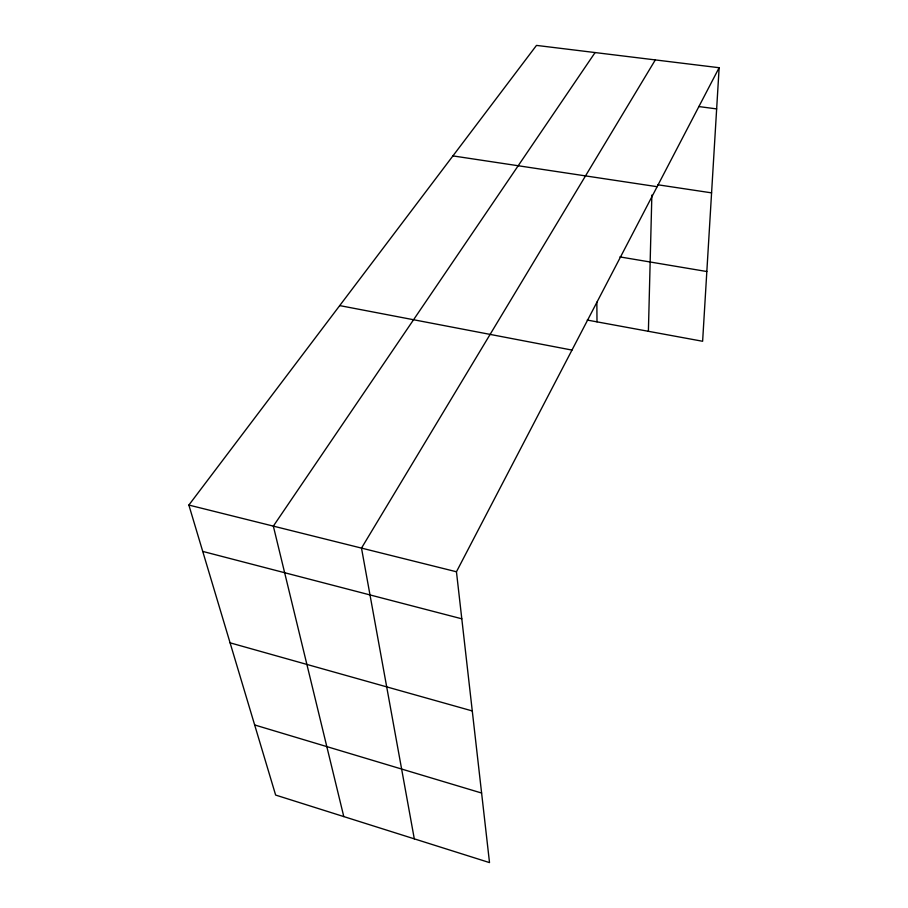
<?xml version="1.0" encoding="UTF-8"?>
<svg xmlns="http://www.w3.org/2000/svg" width="908" height="908" viewBox="0 0 908 908"><rect width="100%" height="100%" fill="white"/><g stroke="black" fill="none" stroke-linecap="round" stroke-linejoin="round"><path stroke-width="1.36" d="M648.391 331.306L651.865 195.072M719.136 67.714L456.452 571.768L489.514 862.6L275.635 795.067L188.864 505.064L536.492 45.4L719.136 67.714L702.622 341.272L587.226 320.059M655.315 59.917L361.498 548.103L414.298 838.844M595.092 52.562L273.342 526.118L343.791 816.587M698.627 106.531L716.65 108.903M657.676 184.755L711.577 192.859M452.933 155.904L657.131 186.696M619.892 256.907L706.833 271.526M339.717 305.599L571.983 350.079M188.864 505.064L456.452 571.768M202.734 551.417L461.797 618.802M230.087 642.83L472.274 710.941M254.66 724.959L481.603 793.036M596.851 302.171L596.999 321.852"/></g></svg>
